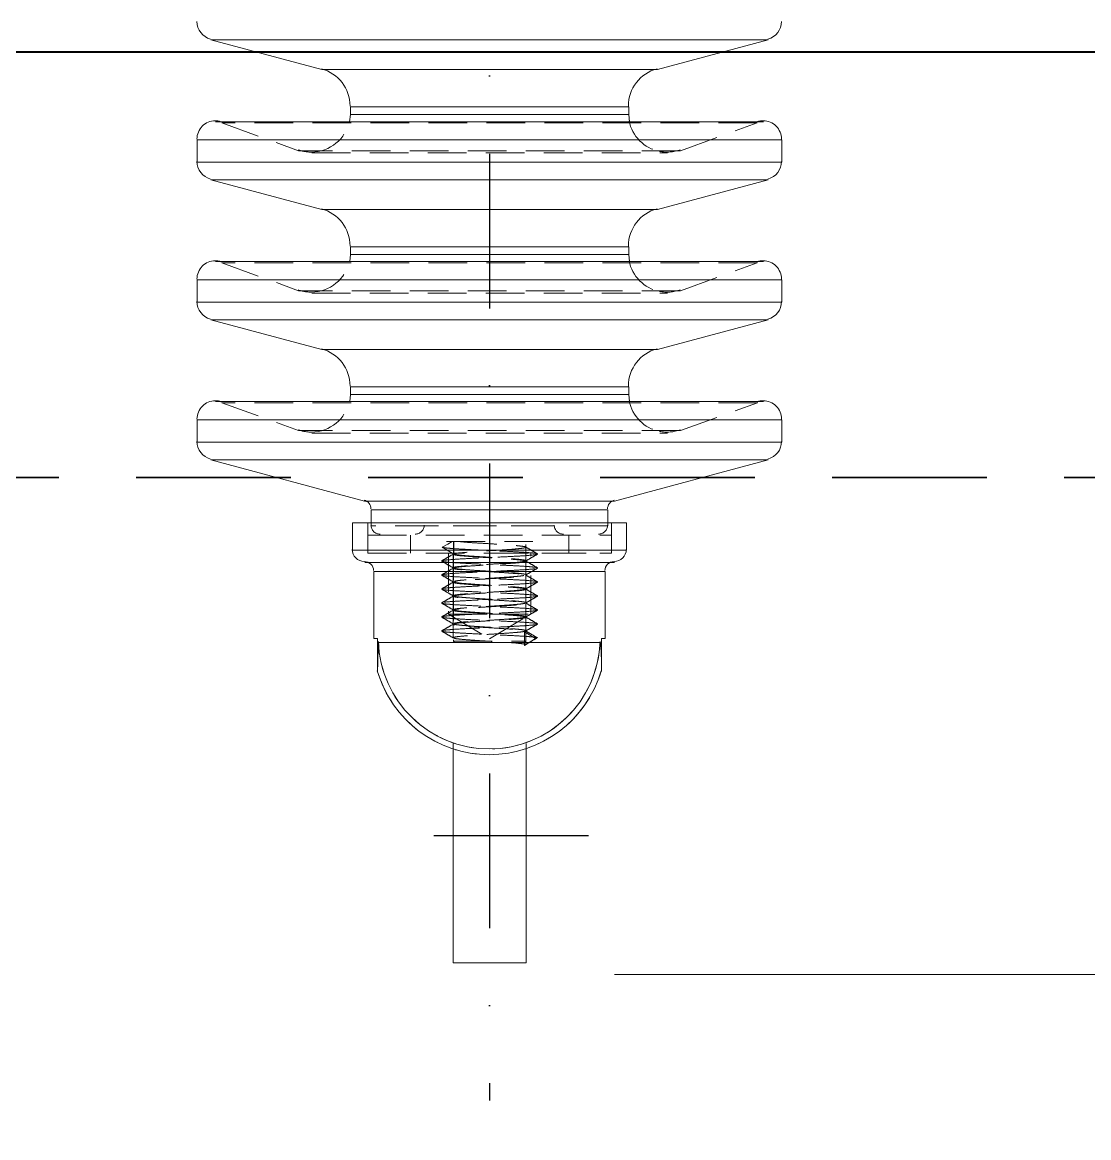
# Model space of a CAD drawing. Header units: millimetres. Extents: x -41310 to 13905, y 1865 to 89610.
# Drawn here: x 8910.7 to 9085.8, y 3386.2 to 3569.4 of the extents above; entities that cross this region are included whole.
import ezdxf

# ---------------------------------------------------------------- set-up
doc = ezdxf.new("R2010")
doc.units = ezdxf.units.MM
for name, pattern in [('DASHDOT', [25.4, 12.7, -6.35, 0, -6.35]), ('DASHED', [19.05, 12.7, -6.35]), ('HIDDEN', [9.525, 6.35, -3.175])]:
    doc.linetypes.add(name, pattern=pattern)
doc.layers.get('0').update_dxf_attribs({"color": 1, "linetype": 'DASHDOT'})
doc.layers.add('01粗实线', color=7, linetype='Continuous')
doc.layers.add('1轮廓实线层', color=7, linetype='Continuous', lineweight=0)
doc.layers.add('2虚线层', color=6, linetype='DASHED', lineweight=35)

msp = doc.modelspace()

# ---------------------------------------------------------------- linework, layer by layer
at = {"ltscale": 2, "extrusion": (-0.004685, -0.017452, 0.999837)}
for p, q in [((8987.42, 3700.5, 106.71), (8987.44, 3392.24, 101.33)), ((9003.65, 3435.76, 102.16), (8971.23, 3435.76, 102.01))]:
    msp.add_line(p, q, dxfattribs=at)
at = {"color": 7, "linetype": 'Continuous', "lineweight": 15, "extrusion": (-0.004685, -0.017452, 0.999837)}
for p, q in [((8941.65, 3566.49, 104.16), (8959.86, 3561.61, 104.16)), ((9014.99, 3561.61, 104.41), (9033.2, 3566.49, 104.59)), ((8964.57, 3555.48, 104.07), (8964.57, 3554.26, 104.05)), ((9010.29, 3554.26, 104.26), (9010.29, 3555.48, 104.29)), ((9032.43, 3553.06, 104.35), (8942.43, 3553.06, 103.93)), ((8964.57, 3554.26, 104.05), (8964.45, 3553.06, 104.03)), ((9010.4, 3553.06, 104.24), (9010.29, 3554.26, 104.26)), ((8939.43, 3550.06, 103.86), (8939.43, 3546.39, 103.79)), ((9035.43, 3546.39, 104.24), (9035.43, 3550.06, 104.31)), ((8941.65, 3543.5, 103.75), (8959.86, 3538.62, 103.75)), ((9015, 3538.62, 104.01), (9033.2, 3543.5, 104.18)), ((8964.57, 3531.27, 103.65), (8964.46, 3530.07, 103.63)), ((8964.57, 3532.48, 103.67), (8964.57, 3531.27, 103.65)), ((9010.29, 3531.27, 103.86), (9010.29, 3532.48, 103.88)), ((9010.4, 3530.07, 103.84), (9010.29, 3531.27, 103.86)), ((9032.43, 3530.07, 103.95), (8942.43, 3530.07, 103.52)), ((8939.43, 3527.07, 103.46), (8939.43, 3523.4, 103.39)), ((9035.43, 3523.4, 103.84), (9035.43, 3527.07, 103.91)), ((8941.65, 3520.5, 103.35), (8959.87, 3515.62, 103.35)), ((9015, 3515.62, 103.61), (9033.21, 3520.5, 103.78)), ((8964.57, 3509.49, 103.27), (8964.57, 3508.27, 103.25)), ((9010.29, 3508.27, 103.46), (9010.29, 3509.49, 103.48)), ((9032.43, 3507.07, 103.54), (8942.43, 3507.07, 103.12)), ((8964.57, 3508.27, 103.25), (8964.46, 3507.07, 103.23)), ((9010.41, 3507.07, 103.44), (9010.29, 3508.27, 103.46)), ((8939.43, 3504.07, 103.06), (8939.43, 3500.4, 102.99)), ((9035.43, 3500.4, 103.44), (9035.43, 3504.07, 103.51)), ((8941.66, 3497.5, 102.95), (8966.89, 3490.74, 102.95)), ((9007.97, 3490.74, 103.14), (9033.21, 3497.5, 103.38)), ((8968, 3489.29, 102.93), (8968, 3487.16, 102.89)), ((9006.86, 3487.16, 103.08), (9006.86, 3489.29, 103.11)), ((8964.93, 3487.16, 102.88), (8964.93, 3482.66, 102.8)), ((8964.93, 3487.16, 102.88), (8987.43, 3487.16, 102.99)), ((8987.43, 3487.16, 102.99), (9009.93, 3487.16, 103.09)), ((9009.93, 3482.66, 103.01), (9009.93, 3487.16, 103.09)), ((8966.94, 3480.66, 102.78), (8987.43, 3480.66, 102.87)), ((8987.43, 3480.66, 102.87), (9007.93, 3480.66, 102.97)), ((8968.43, 3479.16, 102.76), (8968.44, 3468.16, 102.57)), ((8993.37, 3478.6, 102.86), (8993.38, 3478.6, 102.86)), ((9006.43, 3468.16, 102.74), (9006.43, 3479.16, 102.94)), ((8993.36, 3476.29, 102.82), (8993.38, 3476.3, 102.82)), ((8993.36, 3473.99, 102.78), (8993.38, 3474, 102.78)), ((8993.37, 3471.69, 102.74), (8993.38, 3471.7, 102.74)), ((8993.37, 3469.4, 102.7), (8993.38, 3469.4, 102.7)), ((8969.04, 3468.16, 102.57), (8968.44, 3468.16, 102.57)), ((8969.04, 3462.72, 102.47), (8969.04, 3468.16, 102.57)), ((8969.24, 3467.53, 102.56), (9005.63, 3467.53, 102.73)), ((9005.83, 3468.16, 102.74), (9005.83, 3462.72, 102.65)), ((9006.43, 3468.16, 102.74), (9005.83, 3468.16, 102.74))]:
    msp.add_line(p, q, dxfattribs=at)
at = {"color": 8, "linetype": 'Continuous', "lineweight": 15, "extrusion": (-0.004685, -0.017452, 0.999837)}
for p, q in [((8941.65, 3566.49, 104.16), (9033.2, 3566.49, 104.59)), ((8959.86, 3561.61, 104.16), (9014.99, 3561.61, 104.41)), ((8964.57, 3555.48, 104.07), (9010.29, 3555.48, 104.29)), ((8964.57, 3554.26, 104.05), (9010.29, 3554.26, 104.26)), ((8939.43, 3550.06, 103.86), (9035.43, 3550.06, 104.31)), ((8939.43, 3546.39, 103.79), (9035.43, 3546.39, 104.24)), ((8941.65, 3543.5, 103.75), (9033.2, 3543.5, 104.18)), ((8959.86, 3538.62, 103.75), (9015, 3538.62, 104.01)), ((8964.57, 3532.48, 103.67), (9010.29, 3532.48, 103.88)), ((8964.57, 3531.27, 103.65), (9010.29, 3531.27, 103.86)), ((8939.43, 3527.07, 103.46), (9035.43, 3527.07, 103.91)), ((8939.43, 3523.4, 103.39), (9035.43, 3523.4, 103.84)), ((8941.65, 3520.5, 103.35), (9033.21, 3520.5, 103.78)), ((8959.87, 3515.62, 103.35), (9015, 3515.62, 103.61)), ((8964.57, 3509.49, 103.27), (9010.29, 3509.49, 103.48)), ((8964.57, 3508.27, 103.25), (9010.29, 3508.27, 103.46)), ((8939.43, 3504.07, 103.06), (9035.43, 3504.07, 103.51)), ((8939.43, 3500.4, 102.99), (9035.43, 3500.4, 103.44)), ((8941.66, 3497.5, 102.95), (9033.21, 3497.5, 103.38)), ((8966.89, 3490.74, 102.95), (9007.97, 3490.74, 103.14)), ((8968, 3489.29, 102.93), (9006.86, 3489.29, 103.11)), ((8964.93, 3482.66, 102.8), (8987.43, 3482.66, 102.91)), ((8987.43, 3482.66, 102.91), (9009.93, 3482.66, 103.01)), ((8968.43, 3479.16, 102.76), (8987.43, 3479.16, 102.85)), ((8987.43, 3479.16, 102.85), (9006.43, 3479.16, 102.94))]:
    msp.add_line(p, q, dxfattribs=at)
at = {"color": 7, "linetype": 'HIDDEN', "lineweight": 0, "extrusion": (-0.004685, -0.017452, 0.999837)}
for p, q in [((8987.43, 3566.49, 104.37), (8941.65, 3566.49, 104.16)), ((8987.43, 3561.61, 104.29), (8959.86, 3561.61, 104.16)), ((8987.43, 3555.48, 104.18), (8964.57, 3555.48, 104.07)), ((8943.45, 3552.88, 103.93), (8956.05, 3548.3, 103.91)), ((9031.39, 3552.88, 104.34), (8943.46, 3552.88, 103.93)), ((8987.43, 3554.26, 104.16), (8964.57, 3554.26, 104.05)), ((9018.81, 3548.3, 104.2), (9031.4, 3552.88, 104.34)), ((8987.43, 3550.06, 104.08), (8939.43, 3550.06, 103.86)), ((9018.77, 3548.3, 104.2), (8956.09, 3548.3, 103.91)), ((8958.22, 3547.92, 103.91), (9016.64, 3547.92, 104.18)), ((8987.43, 3546.39, 104.02), (8939.43, 3546.39, 103.79)), ((8987.43, 3543.5, 103.97), (8941.65, 3543.5, 103.75)), ((8987.43, 3538.62, 103.88), (8959.86, 3538.62, 103.75)), ((8987.43, 3532.48, 103.78), (8964.57, 3532.48, 103.67)), ((8987.43, 3531.27, 103.76), (8964.57, 3531.27, 103.65)), ((8943.46, 3529.88, 103.53), (8956.05, 3525.3, 103.5)), ((9031.39, 3529.88, 103.94), (8943.47, 3529.88, 103.53)), ((9018.81, 3525.3, 103.8), (9031.4, 3529.88, 103.94)), ((8987.43, 3527.07, 103.68), (8939.43, 3527.07, 103.46)), ((9018.77, 3525.3, 103.8), (8956.09, 3525.3, 103.5)), ((8958.22, 3524.92, 103.51), (9016.64, 3524.92, 103.78)), ((8987.43, 3523.4, 103.62), (8939.43, 3523.4, 103.39)), ((8987.43, 3520.5, 103.57), (8941.65, 3520.5, 103.35)), ((8987.43, 3515.62, 103.48), (8959.87, 3515.62, 103.35)), ((8987.43, 3509.49, 103.38), (8964.57, 3509.49, 103.27)), ((8987.43, 3508.27, 103.35), (8964.57, 3508.27, 103.25)), ((8943.46, 3506.89, 103.12), (8956.05, 3502.31, 103.1)), ((9031.4, 3506.89, 103.54), (8943.47, 3506.89, 103.12)), ((9018.81, 3502.31, 103.4), (9031.41, 3506.89, 103.54)), ((8987.43, 3504.07, 103.28), (8939.43, 3504.07, 103.06)), ((9018.77, 3502.31, 103.4), (8956.09, 3502.31, 103.1)), ((8958.22, 3501.92, 103.11), (9016.64, 3501.92, 103.38)), ((8987.43, 3500.4, 103.22), (8939.43, 3500.4, 102.99)), ((8987.43, 3497.5, 103.17), (8941.66, 3497.5, 102.95)), ((8987.43, 3490.74, 103.05), (8966.89, 3490.74, 102.95)), ((8987.43, 3489.29, 103.02), (8968, 3489.29, 102.93)), ((8967.43, 3487.16, 102.89), (8967.43, 3482.16, 102.8)), ((8968, 3487.16, 102.89), (8968, 3486.66, 102.89)), ((9006.86, 3486.66, 103.07), (9006.86, 3487.16, 103.08)), ((9007.43, 3482.16, 102.99), (9007.43, 3487.16, 103.08)), ((8967.43, 3485.16, 102.86), (9007.43, 3485.16, 103.04)), ((8967.43, 3485.16, 102.86), (8967.43, 3482.16, 102.8)), ((9006.86, 3486.66, 103.07), (8968, 3486.66, 102.89)), ((8974.43, 3485.16, 102.89), (8974.43, 3482.16, 102.84)), ((8998.1, 3486.66, 103.03), (8976.76, 3486.66, 102.93)), ((9000.43, 3482.16, 102.96), (9000.43, 3485.16, 103.01)), ((9007.43, 3482.16, 102.99), (9007.43, 3485.16, 103.04)), ((8979.64, 3483.14, 102.88), (8980.57, 3483.68, 102.89)), ((8980.33, 3484.11, 102.9), (8994.53, 3484.11, 102.97)), ((8980.57, 3483.68, 102.89), (8981.3, 3484.11, 102.9)), ((8981.49, 3484.11, 102.9), (8981.49, 3477.46, 102.79)), ((8981.54, 3484.11, 102.91), (8981.54, 3482.03, 102.87)), ((8993.38, 3467.71, 102.67), (8993.38, 3484.11, 102.96)), ((9009.93, 3482.66, 103.01), (8964.93, 3482.66, 102.8)), ((8967.43, 3482.16, 102.8), (8987.43, 3482.16, 102.9)), ((8967.43, 3482.16, 102.8), (9007.43, 3482.16, 102.99)), ((8980.47, 3482.65, 102.87), (8979.64, 3483.14, 102.88)), ((8981.54, 3482.03, 102.87), (8980.47, 3482.65, 102.87)), ((8980.69, 3482.16, 102.87), (8980.69, 3472.16, 102.69)), ((8981.47, 3482, 102.87), (8981.47, 3479.78, 102.83)), ((8987.43, 3482.16, 102.9), (9007.43, 3482.16, 102.99)), ((8993.4, 3480.93, 102.91), (8993.4, 3483.15, 102.94)), ((8994.18, 3472.16, 102.76), (8994.18, 3482.16, 102.93)), ((8981.47, 3479.7, 102.83), (8981.47, 3477.48, 102.79)), ((8993.4, 3478.63, 102.87), (8993.4, 3480.85, 102.9)), ((8995.32, 3479.74, 102.89), (8995.23, 3479.71, 102.89)), ((9006.43, 3479.16, 102.94), (8968.43, 3479.16, 102.76)), ((8993.4, 3476.33, 102.82), (8993.4, 3478.55, 102.86)), ((8981.47, 3477.4, 102.79), (8981.47, 3475.18, 102.75)), ((8981.49, 3477.45, 102.79), (8981.49, 3467.71, 102.62)), ((8993.4, 3474.03, 102.78), (8993.4, 3476.25, 102.82)), ((8981.47, 3475.1, 102.75), (8981.47, 3472.88, 102.71)), ((8979.65, 3474.02, 102.72), (8979.55, 3474, 102.72)), ((8981.47, 3472.8, 102.71), (8981.47, 3470.58, 102.67)), ((8993.4, 3471.73, 102.74), (8993.4, 3473.95, 102.78)), ((8980.69, 3472.16, 102.69), (8987.43, 3472.16, 102.72)), ((8980.69, 3472.16, 102.69), (8987.44, 3468.11, 102.65)), ((8981.47, 3470.5, 102.67), (8981.47, 3468.28, 102.63)), ((8987.43, 3472.16, 102.72), (8994.18, 3472.16, 102.76)), ((8987.44, 3468.11, 102.65), (8994.18, 3472.16, 102.76)), ((8993.4, 3469.43, 102.7), (8993.4, 3471.65, 102.74)), ((8993.4, 3469.36, 102.7), (8993.15, 3469.25, 102.7)), ((8993.15, 3469.25, 102.7), (8994.99, 3468.14, 102.69)), ((8993.15, 3467.03, 102.66), (8993.15, 3469.25, 102.7)), ((8993.4, 3467.14, 102.66), (8993.4, 3469.36, 102.7)), ((8981.49, 3467.71, 102.62), (8993.38, 3467.71, 102.67)), ((8981.49, 3467.71, 102.62), (8981.69, 3467.51, 102.62)), ((8993.18, 3467.51, 102.67), (8981.69, 3467.51, 102.62)), ((8994.99, 3468.14, 102.69), (8993.15, 3467.03, 102.66)), ((8993.38, 3467.14, 102.66), (8993.15, 3467.03, 102.66)), ((8993.18, 3467.51, 102.67), (8993.38, 3467.71, 102.67)), ((8995.06, 3468.16, 102.69), (8994.99, 3468.14, 102.69))]:
    msp.add_line(p, q, dxfattribs=at)
at = {"color": 7, "linetype": 'Continuous', "lineweight": 15}
for p, q in [((8981.44, 3450.9, 102.33), (8981.44, 3414.87, 101.7)), ((8993.44, 3450.9, 102.38), (8993.44, 3414.87, 101.75)), ((8981.44, 3414.87, 101.7), (8993.44, 3414.87, 101.75))]:
    msp.add_line(p, q, dxfattribs=at)
at = {"color": 7, "linetype": 'Continuous', "lineweight": 15, "extrusion": (-0.004685, -0.017452, 0.999837)}
for centre, radius, start, end in [((7711.11, 5766.91), 3, 195.0301, 270.0301), ((7798.03, 5790.25), 3, 300.0301, 15.0301), ((7729.96, 5757.57), 6.35, 15.0301, 90.0301), ((7786.38, 5772.72), 6.35, 120.0301, 195.0301), ((7716.12, 5748.24), 3, 105.0301, 195.0301), ((7803.04, 5771.58), 3, 15.0301, 105.0301), ((7717.07, 5744.7), 3, 195.0301, 270.0301), ((7803.99, 5768.04), 3, 300.0301, 15.0301), ((7735.93, 5735.36), 6.35, 15.0301, 90.0301), ((7792.35, 5750.51), 6.35, 120.0301, 195.0301), ((7722.08, 5726.03), 3, 105.0301, 195.0301), ((7809, 5749.37), 3, 15.0301, 105.0301), ((7723.03, 5722.48), 3, 195.0301, 270.0301), ((7809.96, 5745.82), 3, 300.0301, 15.0301), ((7741.89, 5713.14), 6.35, 15.0301, 90.0301), ((7798.31, 5728.29), 6.35, 120.0301, 195.0301), ((7728.05, 5703.82), 3, 105.0301, 195.0301), ((7814.97, 5727.16), 3, 15.0301, 105.0301), ((7729, 5700.27), 3, 195.0301, 270.0301), ((7815.92, 5723.61), 3, 300.0301, 15.0301), ((7755.13, 5695.79), 1.5, 15.0301, 90.0301), ((7795.55, 5706.64), 1.5, 120.0301, 195.0301), ((7757.26, 5689.49), 2, 195.0301, 285.0301), ((7796.86, 5700.12), 2, 285.0301, 15.0301), ((7758.17, 5686.11), 1.5, 15.0301, 105.0301), ((7797.76, 5696.74), 1.5, 105.0301, 195.0301), ((7780.84, 5680.73), 18.21, 196.8027, 13.2574), ((7780.84, 5680.73), 19.16, 211.3018, 358.7583)]:
    msp.add_arc(centre, radius, start, end, dxfattribs=at)
at = {"color": 7, "linetype": 'HIDDEN', "lineweight": 0, "extrusion": (-0.004685, -0.017452, 0.999837)}
for centre, radius, start, end in [((7716.12, 5748.24), 3, 85.0301, 105.0301), ((7730.28, 5756.4), 6.35, 285.0301, 4.1097), ((7786.7, 5771.55), 6.35, 205.9504, 273.7801), ((7803.04, 5771.58), 3, 105.0301, 125.0301), ((7730.28, 5756.4), 6.35, 265.0301, 285.0301), ((7786.7, 5771.55), 6.35, 273.7801, 305.0301), ((7722.08, 5726.03), 3, 85.0301, 105.0301), ((7736.24, 5734.18), 6.35, 285.0301, 4.1097), ((7792.66, 5749.33), 6.35, 205.9504, 273.7801), ((7809, 5749.37), 3, 105.0301, 125.0301), ((7736.24, 5734.18), 6.35, 265.0301, 285.0301), ((7792.66, 5749.33), 6.35, 273.7801, 305.0301), ((7728.05, 5703.82), 3, 85.0301, 105.0301), ((7742.21, 5711.97), 6.35, 285.0301, 4.1097), ((7798.63, 5727.12), 6.35, 205.9504, 273.7801), ((7814.97, 5727.16), 3, 105.0301, 125.0301), ((7742.21, 5711.97), 6.35, 265.0301, 285.0301), ((7798.63, 5727.12), 6.35, 273.7801, 305.0301), ((7758.71, 5694.02), 1.5, 195.0301, 285.0301), ((7764.27, 5695.51), 1.5, 285.0301, 15.0301), ((7787.78, 5701.82), 1.5, 195.0301, 285.0301), ((7793.34, 5703.32), 1.5, 285.0301, 15.0301), ((7780.84, 5680.73), 18.21, 196.8027, 13.2574), ((7780.84, 5680.73), 19.16, 211.3018, 358.7583)]:
    msp.add_arc(centre, radius, start, end, dxfattribs=at)
at = {"color": 7, "linetype": 'HIDDEN', "lineweight": 0}
for points, knots in [([(8982.29, 3484.11, 102.91), (8982.59, 3484.07, 102.91), (8983.25, 3484, 102.91), (8984.76, 3483.89, 102.92), (8986.6, 3483.78, 102.92), (8988.54, 3483.66, 102.93), (8990.36, 3483.54, 102.94), (8991.89, 3483.42, 102.94), (8992.93, 3483.31, 102.94), (8993.43, 3483.22, 102.95), (8993.35, 3483.16, 102.94), (8993.33, 3483.15, 102.94)], [0, 0, 0, 0, 0.100746, 0.223393, 0.345723, 0.46847, 0.590708, 0.713547, 0.8357, 0.958622, 1, 1, 1, 1]), ([(8995.14, 3481.96, 102.93), (8994.89, 3481.93, 102.93), (8994.38, 3481.85, 102.93), (8992.7, 3481.73, 102.92), (8990.54, 3481.61, 102.9), (8988.05, 3481.5, 102.89), (8985.51, 3481.38, 102.88), (8983.15, 3481.26, 102.86), (8981.24, 3481.14, 102.85), (8979.91, 3481.03, 102.84), (8979.67, 3480.95, 102.84), (8979.56, 3480.91, 102.84)], [0, 0, 0, 0, 0.111482, 0.222074, 0.333614, 0.444154, 0.555745, 0.66624, 0.777874, 0.888331, 1, 1, 1, 1]), ([(8981.5, 3482.04, 102.87), (8981.18, 3481.85, 102.86), (8980.53, 3481.48, 102.85), (8979.89, 3481.11, 102.84), (8979.57, 3480.92, 102.84)], [0, 0, 0, 0, 0.499794, 1, 1, 1, 1]), ([(8979.64, 3483.14, 102.88), (8979.85, 3483.1, 102.88), (8980.26, 3483.02, 102.88), (8981.82, 3482.9, 102.89), (8983.89, 3482.78, 102.89), (8986.34, 3482.67, 102.9), (8988.9, 3482.55, 102.91), (8991.3, 3482.43, 102.92), (8993.32, 3482.31, 102.93), (8994.71, 3482.2, 102.93), (8995.39, 3482.1, 102.93), (8995.25, 3482.04, 102.93), (8995.2, 3482.01, 102.93)], [0, 0, 0, 0, 0.104522, 0.208952, 0.313566, 0.41791, 0.522609, 0.626875, 0.731652, 0.835846, 0.940694, 1, 1, 1, 1]), ([(8981.51, 3482, 102.87), (8981.53, 3481.97, 102.87), (8981.59, 3481.9, 102.87), (8982.41, 3481.78, 102.87), (8983.72, 3481.67, 102.87), (8985.42, 3481.55, 102.88), (8987.33, 3481.44, 102.89), (8989.24, 3481.31, 102.89), (8990.98, 3481.2, 102.9), (8992.35, 3481.08, 102.9), (8993.22, 3480.97, 102.91), (8993.5, 3480.85, 102.9), (8993.17, 3480.73, 102.9), (8992.25, 3480.61, 102.89), (8990.85, 3480.5, 102.89), (8989.1, 3480.38, 102.88), (8987.17, 3480.26, 102.86), (8985.28, 3480.14, 102.85), (8983.6, 3480.03, 102.84), (8982.32, 3479.91, 102.84), (8981.55, 3479.79, 102.83), (8981.38, 3479.67, 102.83), (8981.83, 3479.56, 102.83), (8982.84, 3479.44, 102.83), (8984.33, 3479.33, 102.83), (8986.12, 3479.21, 102.84), (8988.06, 3479.09, 102.85), (8989.92, 3478.97, 102.85), (8991.54, 3478.86, 102.86), (8992.74, 3478.74, 102.86), (8993.4, 3478.62, 102.86), (8993.45, 3478.5, 102.86), (8992.89, 3478.39, 102.86), (8991.78, 3478.27, 102.85), (8990.23, 3478.15, 102.84), (8988.39, 3478.04, 102.83), (8986.45, 3477.92, 102.82), (8984.62, 3477.8, 102.81), (8983.07, 3477.68, 102.8), (8981.96, 3477.57, 102.79), (8981.42, 3477.45, 102.79), (8981.48, 3477.33, 102.79), (8982.14, 3477.21, 102.79), (8983.35, 3477.1, 102.79), (8984.97, 3476.98, 102.8), (8986.84, 3476.86, 102.8), (8988.77, 3476.74, 102.81), (8990.57, 3476.63, 102.82), (8992.04, 3476.51, 102.82), (8993.05, 3476.4, 102.82), (8993.49, 3476.28, 102.82), (8993.31, 3476.16, 102.82), (8992.54, 3476.04, 102.82), (8991.24, 3475.93, 102.81), (8989.56, 3475.81, 102.8), (8987.66, 3475.69, 102.79), (8985.75, 3475.57, 102.78), (8984, 3475.46, 102.77), (8982.6, 3475.34, 102.76), (8981.69, 3475.22, 102.75), (8981.37, 3475.1, 102.75), (8981.66, 3474.99, 102.75), (8982.54, 3474.87, 102.75), (8983.92, 3474.76, 102.75), (8985.65, 3474.63, 102.76), (8987.57, 3474.52, 102.77), (8989.47, 3474.4, 102.77), (8991.17, 3474.29, 102.78), (8992.48, 3474.17, 102.78), (8993.29, 3474.05, 102.78), (8993.5, 3473.93, 102.78), (8993.09, 3473.82, 102.78), (8992.11, 3473.7, 102.77), (8990.65, 3473.58, 102.76), (8988.87, 3473.46, 102.75), (8986.94, 3473.35, 102.74), (8985.06, 3473.23, 102.73), (8983.42, 3473.11, 102.72), (8982.2, 3473, 102.71), (8981.5, 3472.88, 102.71), (8981.4, 3472.76, 102.71), (8981.92, 3472.65, 102.71), (8983, 3472.53, 102.71), (8984.53, 3472.41, 102.71), (8986.36, 3472.29, 102.72), (8988.29, 3472.18, 102.73), (8990.14, 3472.06, 102.74), (8991.71, 3471.94, 102.74), (8992.85, 3471.83, 102.74), (8993.44, 3471.71, 102.74), (8993.41, 3471.59, 102.74), (8992.79, 3471.47, 102.74), (8991.61, 3471.36, 102.73), (8990.02, 3471.24, 102.72), (8988.15, 3471.12, 102.71), (8986.22, 3471, 102.7), (8984.41, 3470.89, 102.69), (8982.91, 3470.77, 102.68), (8981.87, 3470.65, 102.67), (8981.39, 3470.53, 102.67), (8981.53, 3470.42, 102.67), (8982.26, 3470.3, 102.67), (8983.53, 3470.19, 102.67), (8985.19, 3470.07, 102.68), (8987.08, 3469.95, 102.68), (8989, 3469.83, 102.69), (8990.77, 3469.72, 102.7), (8992.18, 3469.6, 102.7), (8993.1, 3469.49, 102.7), (8993.25, 3469.42, 102.7), (8993.31, 3469.39, 102.7)], [0, 0, 0, 0, 0.007868, 0.017215, 0.026453, 0.035802, 0.045039, 0.054388, 0.063625, 0.072974, 0.082211, 0.09156, 0.100797, 0.110145, 0.119384, 0.12873, 0.137971, 0.147315, 0.156559, 0.165899, 0.175146, 0.184483, 0.193734, 0.203066, 0.212321, 0.221649, 0.230909, 0.240231, 0.249498, 0.258813, 0.268086, 0.277394, 0.286674, 0.295974, 0.305262, 0.314554, 0.32385, 0.333134, 0.342439, 0.351715, 0.361027, 0.370296, 0.379615, 0.388878, 0.398203, 0.407461, 0.416791, 0.426044, 0.435379, 0.444627, 0.453966, 0.463211, 0.472553, 0.481795, 0.491141, 0.50038, 0.509728, 0.518966, 0.528314, 0.537551, 0.546901, 0.556137, 0.565487, 0.574723, 0.584072, 0.59331, 0.602658, 0.611897, 0.621242, 0.630484, 0.639827, 0.649071, 0.658411, 0.667659, 0.676995, 0.686246, 0.695578, 0.704834, 0.71416, 0.723422, 0.732742, 0.74201, 0.751324, 0.760598, 0.769905, 0.779187, 0.788485, 0.797775, 0.807065, 0.816363, 0.825645, 0.834951, 0.844226, 0.85354, 0.862808, 0.872128, 0.88139, 0.890716, 0.899972, 0.909303, 0.918555, 0.927891, 0.937139, 0.946479, 0.955723, 0.965066, 0.974307, 0.983653, 0.992892, 1, 1, 1, 1]), ([(8993.27, 3483.07, 102.94), (8993.07, 3483.03, 102.94), (8992.69, 3482.96, 102.94), (8991.42, 3482.84, 102.93), (8989.79, 3482.72, 102.92), (8987.9, 3482.61, 102.91), (8985.98, 3482.49, 102.9), (8984.19, 3482.37, 102.89), (8982.75, 3482.25, 102.88), (8981.75, 3482.14, 102.87), (8981.58, 3482.06, 102.87), (8981.49, 3482.02, 102.87)], [0, 0, 0, 0, 0.111915, 0.222935, 0.334909, 0.445876, 0.557902, 0.668822, 0.780891, 0.891774, 1, 1, 1, 1]), ([(8981.54, 3482.03, 102.87), (8981.69, 3481.99, 102.87), (8982.01, 3481.91, 102.87), (8983.19, 3481.79, 102.87), (8984.75, 3481.67, 102.88), (8986.61, 3481.56, 102.88), (8988.54, 3481.44, 102.89), (8990.36, 3481.32, 102.9), (8991.89, 3481.21, 102.9), (8992.93, 3481.09, 102.91), (8993.43, 3481, 102.91), (8993.35, 3480.95, 102.91), (8993.33, 3480.93, 102.9)], [0, 0, 0, 0, 0.107119, 0.214144, 0.321358, 0.428294, 0.535596, 0.642452, 0.749833, 0.856616, 0.96407, 1, 1, 1, 1]), ([(8995.3, 3482.07, 102.93), (8994.97, 3482.26, 102.94), (8994.33, 3482.63, 102.94), (8993.69, 3483, 102.94), (8993.37, 3483.19, 102.94)], [0, 0, 0, 0, 0.507493, 1, 1, 1, 1]), ([(8993.37, 3480.9, 102.9), (8993.69, 3481.08, 102.91), (8994.33, 3481.46, 102.92), (8994.98, 3481.83, 102.93), (8995.3, 3482.01, 102.93)], [0, 0, 0, 0, 0.499772, 1, 1, 1, 1]), ([(8979.57, 3480.86, 102.84), (8979.89, 3480.68, 102.84), (8980.53, 3480.31, 102.83), (8981.18, 3479.93, 102.83), (8981.5, 3479.75, 102.83)], [0, 0, 0, 0, 0.500222, 1, 1, 1, 1]), ([(8981.5, 3479.74, 102.83), (8981.18, 3479.55, 102.82), (8980.54, 3479.18, 102.81), (8979.89, 3478.81, 102.8), (8979.57, 3478.62, 102.8)], [0, 0, 0, 0, 0.499752, 1, 1, 1, 1]), ([(8979.66, 3480.86, 102.84), (8979.7, 3480.84, 102.84), (8979.78, 3480.78, 102.84), (8980.8, 3480.67, 102.84), (8982.53, 3480.56, 102.85), (8984.78, 3480.44, 102.86), (8987.3, 3480.33, 102.87), (8989.82, 3480.2, 102.88), (8992.12, 3480.09, 102.88), (8993.91, 3479.97, 102.89), (8995.03, 3479.87, 102.89), (8995.16, 3479.8, 102.89), (8995.22, 3479.77, 102.89)], [0, 0, 0, 0, 0.065464, 0.173115, 0.279521, 0.38719, 0.493582, 0.601262, 0.707647, 0.81533, 0.921716, 1, 1, 1, 1]), ([(8994.92, 3479.63, 102.89), (8994.91, 3479.63, 102.89), (8994.77, 3479.59, 102.89), (8993.76, 3479.5, 102.88), (8991.96, 3479.39, 102.87), (8989.63, 3479.27, 102.86), (8987.09, 3479.15, 102.84), (8984.59, 3479.03, 102.83), (8982.38, 3478.92, 102.82), (8980.63, 3478.8, 102.81), (8980.07, 3478.72, 102.8), (8979.79, 3478.68, 102.8)], [0, 0, 0, 0, 0.009076, 0.133665, 0.256802, 0.381367, 0.504531, 0.629065, 0.752264, 0.876756, 1, 1, 1, 1]), ([(8993.27, 3480.86, 102.9), (8993.07, 3480.82, 102.9), (8992.69, 3480.74, 102.9), (8991.42, 3480.62, 102.89), (8989.79, 3480.5, 102.88), (8987.9, 3480.39, 102.87), (8985.97, 3480.27, 102.86), (8984.2, 3480.15, 102.85), (8982.74, 3480.03, 102.84), (8981.81, 3479.92, 102.83), (8981.4, 3479.83, 102.83), (8981.49, 3479.79, 102.83), (8981.51, 3479.78, 102.83)], [0, 0, 0, 0, 0.109715, 0.218551, 0.328324, 0.437109, 0.546932, 0.655671, 0.765537, 0.87424, 0.98414, 1, 1, 1, 1]), ([(8981.57, 3479.75, 102.83), (8981.59, 3479.73, 102.83), (8981.66, 3479.67, 102.83), (8982.42, 3479.56, 102.83), (8983.72, 3479.45, 102.83), (8985.43, 3479.33, 102.84), (8987.33, 3479.22, 102.85), (8989.24, 3479.1, 102.85), (8990.97, 3478.98, 102.86), (8992.35, 3478.86, 102.86), (8993.19, 3478.75, 102.87), (8993.51, 3478.66, 102.87), (8993.35, 3478.61, 102.86), (8993.31, 3478.6, 102.86)], [0, 0, 0, 0, 0.0549568, 0.1574277, 0.2587097, 0.3611981, 0.4624669, 0.5649654, 0.6662279, 0.7687293, 0.8699926, 0.9724893, 1, 1, 1, 1]), ([(8995.3, 3479.77, 102.89), (8994.98, 3479.96, 102.9), (8994.34, 3480.33, 102.9), (8993.69, 3480.7, 102.9), (8993.37, 3480.89, 102.9)], [0, 0, 0, 0, 0.500233, 1, 1, 1, 1]), ([(8993.38, 3478.6, 102.86), (8993.7, 3478.79, 102.87), (8994.34, 3479.16, 102.88), (8994.98, 3479.53, 102.89), (8995.3, 3479.71, 102.89)], [0, 0, 0, 0, 0.496917, 1, 1, 1, 1]), ([(8979.67, 3478.62, 102.8), (8979.62, 3478.6, 102.8), (8979.46, 3478.54, 102.8), (8980.05, 3478.45, 102.8), (8981.36, 3478.33, 102.8), (8983.33, 3478.22, 102.81), (8985.7, 3478.1, 102.82), (8988.26, 3477.98, 102.83), (8990.72, 3477.86, 102.84), (8992.87, 3477.75, 102.85), (8994.41, 3477.63, 102.85), (8995.22, 3477.54, 102.85), (8995.21, 3477.49, 102.85), (8995.21, 3477.47, 102.85)], [0, 0, 0, 0, 0.047981, 0.149563, 0.25204, 0.353672, 0.456093, 0.557782, 0.66014, 0.761894, 0.864182, 0.966007, 1, 1, 1, 1]), ([(8979.57, 3478.56, 102.8), (8979.89, 3478.38, 102.8), (8980.54, 3478, 102.79), (8981.18, 3477.63, 102.79), (8981.5, 3477.44, 102.79)], [0, 0, 0, 0, 0.500193, 1, 1, 1, 1]), ([(8993.07, 3478.51, 102.86), (8992.81, 3478.47, 102.86), (8992.28, 3478.39, 102.86), (8990.84, 3478.28, 102.85), (8989.1, 3478.16, 102.84), (8987.17, 3478.04, 102.83), (8985.28, 3477.92, 102.81), (8983.61, 3477.81, 102.8), (8982.29, 3477.69, 102.8), (8981.86, 3477.61, 102.79), (8981.65, 3477.57, 102.79)], [0, 0, 0, 0, 0.1257327, 0.2499952, 0.375704, 0.4999937, 0.6256698, 0.7499954, 0.8756298, 1, 1, 1, 1]), ([(8995.3, 3477.47, 102.85), (8994.97, 3477.66, 102.86), (8994.33, 3478.03, 102.86), (8993.69, 3478.4, 102.86), (8993.36, 3478.59, 102.86)], [0, 0, 0, 0, 0.500258, 1, 1, 1, 1]), ([(8981.51, 3477.44, 102.79), (8981.18, 3477.26, 102.78), (8980.54, 3476.88, 102.77), (8979.9, 3476.51, 102.76), (8979.58, 3476.32, 102.76)], [0, 0, 0, 0, 0.499753, 1, 1, 1, 1]), ([(8979.58, 3476.26, 102.76), (8979.9, 3476.07, 102.76), (8980.54, 3475.7, 102.75), (8981.19, 3475.33, 102.75), (8981.51, 3475.14, 102.75)], [0, 0, 0, 0, 0.500217, 1, 1, 1, 1]), ([(8995.24, 3477.41, 102.85), (8995.25, 3477.41, 102.85), (8995.29, 3477.36, 102.85), (8994.6, 3477.28, 102.85), (8993.19, 3477.16, 102.84), (8991.12, 3477.04, 102.83), (8988.7, 3476.93, 102.81), (8986.14, 3476.81, 102.8), (8983.72, 3476.69, 102.79), (8981.65, 3476.57, 102.77), (8980.25, 3476.46, 102.77), (8979.57, 3476.37, 102.76), (8979.62, 3476.33, 102.76), (8979.62, 3476.32, 102.76)], [0, 0, 0, 0, 0.015449, 0.123105, 0.230994, 0.338739, 0.446532, 0.554374, 0.662073, 0.770008, 0.877622, 0.985642, 1, 1, 1, 1]), ([(8979.67, 3476.26, 102.76), (8979.67, 3476.25, 102.76), (8979.66, 3476.2, 102.76), (8980.48, 3476.1, 102.76), (8982.03, 3475.99, 102.77), (8984.18, 3475.87, 102.77), (8986.65, 3475.76, 102.78), (8989.2, 3475.64, 102.79), (8991.57, 3475.52, 102.8), (8993.53, 3475.4, 102.81), (8994.83, 3475.29, 102.81), (8995.42, 3475.19, 102.81), (8995.25, 3475.13, 102.81), (8995.19, 3475.11, 102.81)], [0, 0, 0, 0, 0.0326322, 0.1348275, 0.2364209, 0.3386829, 0.4402155, 0.542537, 0.6440158, 0.7463895, 0.8478214, 0.9502401, 1, 1, 1, 1]), ([(8981.52, 3477.48, 102.79), (8981.51, 3477.47, 102.79), (8981.42, 3477.43, 102.79), (8981.86, 3477.34, 102.79), (8982.83, 3477.22, 102.79), (8984.33, 3477.11, 102.8), (8986.12, 3476.99, 102.8), (8988.06, 3476.87, 102.81), (8989.92, 3476.75, 102.82), (8991.54, 3476.64, 102.82), (8992.72, 3476.52, 102.83), (8993.36, 3476.42, 102.83), (8993.34, 3476.36, 102.83), (8993.33, 3476.33, 102.82)], [0, 0, 0, 0, 0.023268, 0.124659, 0.226947, 0.328389, 0.430621, 0.53212, 0.634288, 0.735852, 0.83795, 0.939585, 1, 1, 1, 1]), ([(8993.34, 3476.29, 102.82), (8993.35, 3476.29, 102.82), (8993.37, 3476.25, 102.82), (8992.85, 3476.17, 102.82), (8991.79, 3476.05, 102.81), (8990.22, 3475.93, 102.8), (8988.39, 3475.82, 102.79), (8986.45, 3475.7, 102.78), (8984.62, 3475.58, 102.77), (8983.06, 3475.46, 102.76), (8981.99, 3475.35, 102.75), (8981.46, 3475.25, 102.75), (8981.52, 3475.2, 102.75), (8981.54, 3475.18, 102.75)], [0, 0, 0, 0, 0.007189, 0.112645, 0.21833, 0.323874, 0.429465, 0.535104, 0.640602, 0.746333, 0.851747, 0.957561, 1, 1, 1, 1]), ([(8995.29, 3475.17, 102.81), (8994.97, 3475.36, 102.82), (8994.33, 3475.73, 102.82), (8993.68, 3476.11, 102.82), (8993.36, 3476.29, 102.82)], [0, 0, 0, 0, 0.500224, 1, 1, 1, 1]), ([(8993.38, 3476.3, 102.82), (8993.7, 3476.49, 102.83), (8994.33, 3476.85, 102.84), (8994.97, 3477.22, 102.85), (8995.29, 3477.41, 102.85)], [0, 0, 0, 0, 0.495499, 1, 1, 1, 1]), ([(8981.5, 3475.14, 102.75), (8981.18, 3474.96, 102.74), (8980.54, 3474.58, 102.73), (8979.9, 3474.21, 102.72), (8979.58, 3474.02, 102.72)], [0, 0, 0, 0, 0.499803, 1, 1, 1, 1]), ([(8995.07, 3475.05, 102.81), (8994.79, 3475.01, 102.81), (8994.22, 3474.93, 102.8), (8992.46, 3474.82, 102.79), (8990.25, 3474.7, 102.78), (8987.74, 3474.58, 102.77), (8985.21, 3474.46, 102.75), (8982.87, 3474.35, 102.74), (8981.1, 3474.23, 102.73), (8980.1, 3474.15, 102.72), (8979.96, 3474.11, 102.72), (8979.96, 3474.11, 102.72)], [0, 0, 0, 0, 0.125245, 0.249149, 0.374431, 0.498303, 0.623613, 0.747463, 0.872792, 0.996628, 1, 1, 1, 1]), ([(8981.56, 3475.14, 102.75), (8981.56, 3475.13, 102.75), (8981.57, 3475.08, 102.75), (8982.18, 3475, 102.75), (8983.34, 3474.88, 102.75), (8984.97, 3474.76, 102.76), (8986.84, 3474.65, 102.76), (8988.77, 3474.53, 102.77), (8990.56, 3474.41, 102.78), (8992.05, 3474.29, 102.78), (8993.02, 3474.18, 102.79), (8993.46, 3474.09, 102.79), (8993.37, 3474.04, 102.78), (8993.35, 3474.03, 102.78)], [0, 0, 0, 0, 0.025828, 0.131815, 0.237177, 0.343234, 0.448531, 0.55465, 0.659892, 0.766065, 0.871259, 0.977478, 1, 1, 1, 1]), ([(8993.38, 3474, 102.78), (8993.7, 3474.19, 102.79), (8994.33, 3474.55, 102.8), (8994.97, 3474.92, 102.81), (8995.29, 3475.11, 102.81)], [0, 0, 0, 0, 0.494909, 1, 1, 1, 1]), ([(8981.5, 3472.84, 102.71), (8981.18, 3472.65, 102.7), (8980.53, 3472.28, 102.69), (8979.89, 3471.91, 102.68), (8979.57, 3471.72, 102.68)], [0, 0, 0, 0, 0.4998, 1, 1, 1, 1]), ([(8979.58, 3473.96, 102.72), (8979.9, 3473.78, 102.72), (8980.54, 3473.4, 102.71), (8981.18, 3473.03, 102.71), (8981.51, 3472.84, 102.71)], [0, 0, 0, 0, 0.50024, 1, 1, 1, 1]), ([(8979.66, 3473.96, 102.72), (8979.72, 3473.93, 102.72), (8979.85, 3473.87, 102.72), (8980.98, 3473.76, 102.72), (8982.78, 3473.65, 102.73), (8985.07, 3473.53, 102.74), (8987.61, 3473.41, 102.75), (8990.12, 3473.29, 102.76), (8992.37, 3473.18, 102.77), (8994.08, 3473.06, 102.77), (8995.09, 3472.96, 102.77), (8995.17, 3472.9, 102.77), (8995.2, 3472.87, 102.77)], [0, 0, 0, 0, 0.075524, 0.183813, 0.2908, 0.399082, 0.506079, 0.614347, 0.721362, 0.829607, 0.936647, 1, 1, 1, 1]), ([(8995.31, 3472.82, 102.77), (8995.19, 3472.79, 102.77), (8994.95, 3472.71, 102.77), (8993.6, 3472.59, 102.76), (8991.69, 3472.47, 102.75), (8989.33, 3472.35, 102.74), (8986.78, 3472.24, 102.72), (8984.3, 3472.12, 102.71), (8982.14, 3472.01, 102.7), (8980.47, 3471.89, 102.69), (8979.97, 3471.81, 102.68), (8979.72, 3471.77, 102.68)], [0, 0, 0, 0, 0.110584, 0.22231, 0.332935, 0.444614, 0.555289, 0.666912, 0.777644, 0.889204, 1, 1, 1, 1]), ([(8993.21, 3473.94, 102.78), (8993, 3473.9, 102.78), (8992.56, 3473.82, 102.78), (8991.23, 3473.71, 102.77), (8989.57, 3473.59, 102.76), (8987.66, 3473.47, 102.75), (8985.75, 3473.35, 102.74), (8984, 3473.24, 102.73), (8982.59, 3473.12, 102.72), (8981.73, 3473.01, 102.71), (8981.37, 3472.92, 102.71), (8981.47, 3472.88, 102.71), (8981.48, 3472.88, 102.71)], [0, 0, 0, 0, 0.111352, 0.221508, 0.332892, 0.44302, 0.55443, 0.664537, 0.775964, 0.886059, 0.997495, 1, 1, 1, 1]), ([(8981.57, 3472.84, 102.71), (8981.61, 3472.82, 102.71), (8981.72, 3472.76, 102.71), (8982.55, 3472.65, 102.71), (8983.91, 3472.54, 102.71), (8985.65, 3472.42, 102.72), (8987.57, 3472.3, 102.73), (8989.47, 3472.18, 102.73), (8991.17, 3472.07, 102.74), (8992.47, 3471.95, 102.74), (8993.28, 3471.84, 102.75), (8993.34, 3471.77, 102.74), (8993.36, 3471.73, 102.74)], [0, 0, 0, 0, 0.066179, 0.172341, 0.277223, 0.383378, 0.48827, 0.594411, 0.699321, 0.80544, 0.910374, 1, 1, 1, 1]), ([(8995.3, 3472.87, 102.77), (8994.94, 3473.08, 102.78), (8994.29, 3473.45, 102.78), (8993.65, 3473.83, 102.78), (8993.37, 3473.99, 102.78)], [0, 0, 0, 0, 0.562449, 1, 1, 1, 1]), ([(8993.38, 3471.7, 102.74), (8993.7, 3471.89, 102.75), (8994.34, 3472.26, 102.76), (8994.97, 3472.63, 102.77), (8995.3, 3472.81, 102.77)], [0, 0, 0, 0, 0.495935, 1, 1, 1, 1]), ([(8995.22, 3470.52, 102.73), (8995.22, 3470.5, 102.73), (8995.24, 3470.45, 102.73), (8994.47, 3470.36, 102.73), (8992.97, 3470.25, 102.72), (8990.84, 3470.13, 102.7), (8988.39, 3470.01, 102.69), (8985.83, 3469.89, 102.68), (8983.44, 3469.78, 102.66), (8981.44, 3469.66, 102.65), (8980.13, 3469.55, 102.64), (8979.52, 3469.46, 102.64), (8979.58, 3469.42, 102.64), (8979.59, 3469.42, 102.64)], [0, 0, 0, 0, 0.03215, 0.139325, 0.246138, 0.353396, 0.460132, 0.567466, 0.674133, 0.781535, 0.88814, 0.995602, 1, 1, 1, 1]), ([(8979.67, 3471.72, 102.68), (8979.62, 3471.7, 102.68), (8979.49, 3471.64, 102.68), (8980.17, 3471.54, 102.68), (8981.57, 3471.42, 102.68), (8983.6, 3471.3, 102.69), (8986.01, 3471.18, 102.7), (8988.57, 3471.07, 102.71), (8991, 3470.95, 102.72), (8993.1, 3470.83, 102.73), (8994.55, 3470.72, 102.73), (8995.28, 3470.63, 102.73), (8995.24, 3470.58, 102.73), (8995.23, 3470.57, 102.73)], [0, 0, 0, 0, 0.059495, 0.161074, 0.26315, 0.364802, 0.466799, 0.568531, 0.670441, 0.77226, 0.874079, 0.975989, 1, 1, 1, 1]), ([(8979.57, 3471.66, 102.68), (8979.89, 3471.48, 102.68), (8980.54, 3471.11, 102.67), (8981.18, 3470.73, 102.67), (8981.5, 3470.55, 102.67)], [0, 0, 0, 0, 0.50024, 1, 1, 1, 1]), ([(8981.5, 3470.54, 102.67), (8981.18, 3470.35, 102.66), (8980.54, 3469.98, 102.65), (8979.89, 3469.61, 102.64), (8979.57, 3469.42, 102.64)], [0, 0, 0, 0, 0.499752, 1, 1, 1, 1]), ([(8981.54, 3470.58, 102.67), (8981.52, 3470.57, 102.67), (8981.45, 3470.52, 102.67), (8981.95, 3470.43, 102.67), (8983, 3470.31, 102.67), (8984.53, 3470.19, 102.68), (8986.36, 3470.07, 102.68), (8988.29, 3469.96, 102.69), (8990.14, 3469.84, 102.7), (8991.72, 3469.72, 102.7), (8992.83, 3469.61, 102.7), (8993.39, 3469.51, 102.71), (8993.34, 3469.45, 102.7), (8993.33, 3469.44, 102.7)], [0, 0, 0, 0, 0.035568, 0.137505, 0.239943, 0.341954, 0.444312, 0.546403, 0.648674, 0.750853, 0.853031, 0.955302, 1, 1, 1, 1]), ([(8993.38, 3471.71, 102.74), (8993.29, 3471.67, 102.74), (8993.11, 3471.6, 102.74), (8992.1, 3471.48, 102.73), (8990.65, 3471.37, 102.73), (8988.87, 3471.24, 102.71), (8986.94, 3471.13, 102.7), (8985.06, 3471.01, 102.69), (8983.43, 3470.9, 102.68), (8982.17, 3470.78, 102.68), (8981.79, 3470.7, 102.67), (8981.6, 3470.66, 102.67)], [0, 0, 0, 0, 0.107666, 0.219759, 0.330746, 0.442793, 0.553829, 0.66582, 0.776914, 0.888841, 1, 1, 1, 1]), ([(8995.3, 3470.57, 102.73), (8994.98, 3470.76, 102.74), (8994.34, 3471.13, 102.74), (8993.69, 3471.5, 102.74), (8993.37, 3471.69, 102.74)], [0, 0, 0, 0, 0.500231, 1, 1, 1, 1]), ([(8993.38, 3469.4, 102.7), (8993.7, 3469.59, 102.71), (8994.34, 3469.96, 102.72), (8994.98, 3470.33, 102.73), (8995.3, 3470.52, 102.73)], [0, 0, 0, 0, 0.497202, 1, 1, 1, 1]), ([(8979.57, 3469.37, 102.64), (8979.89, 3469.18, 102.64), (8980.53, 3468.81, 102.63), (8981.18, 3468.43, 102.63), (8981.5, 3468.25, 102.63)], [0, 0, 0, 0, 0.500226, 1, 1, 1, 1]), ([(8979.67, 3469.37, 102.64), (8979.68, 3469.35, 102.64), (8979.71, 3469.29, 102.64), (8980.63, 3469.19, 102.64), (8982.26, 3469.08, 102.65), (8984.46, 3468.96, 102.65), (8986.96, 3468.84, 102.66), (8989.5, 3468.72, 102.67), (8991.85, 3468.61, 102.68), (8993.71, 3468.49, 102.69), (8994.95, 3468.38, 102.69), (8995.15, 3468.31, 102.69), (8995.24, 3468.27, 102.69)], [0, 0, 0, 0, 0.051936, 0.159783, 0.266615, 0.374509, 0.481301, 0.589232, 0.695991, 0.803952, 0.910686, 1, 1, 1, 1]), ([(8993.31, 3469.37, 102.7), (8993.15, 3469.33, 102.7), (8992.81, 3469.25, 102.7), (8991.6, 3469.14, 102.69), (8990.02, 3469.02, 102.68), (8988.15, 3468.9, 102.67), (8986.22, 3468.78, 102.66), (8984.41, 3468.67, 102.65), (8982.9, 3468.55, 102.64), (8981.9, 3468.44, 102.63), (8981.43, 3468.34, 102.63), (8981.51, 3468.29, 102.63), (8981.53, 3468.28, 102.63)], [0, 0, 0, 0, 0.107905, 0.215444, 0.323432, 0.430894, 0.53896, 0.646351, 0.754485, 0.861814, 0.97001, 1, 1, 1, 1]), ([(8995.3, 3468.27, 102.69), (8994.97, 3468.46, 102.69), (8994.33, 3468.83, 102.7), (8993.69, 3469.21, 102.7), (8993.37, 3469.39, 102.7)], [0, 0, 0, 0, 0.500199, 1, 1, 1, 1]), ([(8981.57, 3468.25, 102.63), (8981.58, 3468.23, 102.63), (8981.61, 3468.18, 102.63), (8982.29, 3468.08, 102.63), (8983.52, 3467.97, 102.63), (8985.19, 3467.85, 102.64), (8987.08, 3467.73, 102.65), (8989, 3467.61, 102.65), (8990.77, 3467.5, 102.66), (8992.18, 3467.38, 102.66), (8993.1, 3467.27, 102.67), (8993.25, 3467.2, 102.66), (8993.31, 3467.17, 102.66)], [0, 0, 0, 0, 0.044536, 0.154013, 0.262455, 0.371978, 0.48038, 0.589941, 0.698309, 0.807901, 0.916244, 1, 1, 1, 1]), ([(8993.37, 3467.17, 102.66), (8993.69, 3467.36, 102.67), (8994.32, 3467.73, 102.68), (8994.95, 3468.1, 102.69), (8995.27, 3468.29, 102.69)], [0, 0, 0, 0, 0.499958, 1, 1, 1, 1])]:
    msp.add_open_spline(points, degree=3, knots=knots, dxfattribs=at)
at = {"color": 7, "linetype": 'Continuous', "lineweight": 15}
for points, knots in [([(8969.04, 3462.72, 102.47), (8969.05, 3463.39, 102.48), (8969.06, 3464.38, 102.5), (8969.1, 3465.56, 102.52), (8969.14, 3466.23, 102.53), (8969.16, 3466.67, 102.54), (8969.18, 3466.97, 102.55), (8969.19, 3467.16, 102.55), (8969.2, 3467.29, 102.55), (8969.21, 3467.38, 102.56), (8969.22, 3467.43, 102.56), (8969.22, 3467.47, 102.56), (8969.23, 3467.5, 102.56), (8969.23, 3467.52, 102.56), (8969.23, 3467.53, 102.56), (8969.24, 3467.53, 102.56), (8969.24, 3467.53, 102.56)], [0, 0, 0, 0, 0.409362, 0.604227, 0.7354, 0.823184, 0.881762, 0.920815, 0.946877, 0.964324, 0.976069, 0.98405, 0.991713, 0.995035, 0.998395, 1, 1, 1, 1]), ([(9005.63, 3467.53, 102.73), (9005.63, 3467.53, 102.73), (9005.64, 3467.52, 102.73), (9005.64, 3467.51, 102.73), (9005.65, 3467.46, 102.73), (9005.68, 3467.2, 102.72), (9005.74, 3466.18, 102.71), (9005.81, 3464.63, 102.68), (9005.83, 3463.28, 102.66), (9005.83, 3462.72, 102.65)], [0, 0, 0, 0, 0.002449, 0.005537, 0.013164, 0.044256, 0.167412, 0.65957, 1, 1, 1, 1])]:
    msp.add_open_spline(points, degree=3, knots=knots, dxfattribs=at)
at = {"layer": '01粗实线', "ltscale": 2}
msp.add_line((9253.42, 3564.43, 105.58), (8213.44, 3564.43, 100.71), dxfattribs=at)
at = {"layer": '1轮廓实线层', "color": 3, "ltscale": 2, "extrusion": (-0.004685, -0.017452, 0.999837)}
for q in [(10037.49, 3412.96, 106.61), (9870.82, 3412.96, 105.83)]:
    msp.add_line((9007.95, 3412.96, 101.79), q, dxfattribs=at)
at = {"layer": '1轮廓实线层', "ltscale": 2, "extrusion": (-0.004685, -0.017452, 0.999837)}
msp.add_lwpolyline([(7099.09, 5235.05), (8103.51, 5504.75), (8012.75, 5842.78), (7008.33, 5573.08)], close=True, dxfattribs=at)
at = {"layer": '2虚线层', "ltscale": 2, "extrusion": (-0.004685, -0.017452, 0.999837)}
msp.add_lwpolyline([(7148.55, 5320.81), (8017.76, 5554.2), (7963.3, 5757.02), (7094.09, 5523.62)], close=True, dxfattribs=at)

doc.saveas('drawing.dxf')
